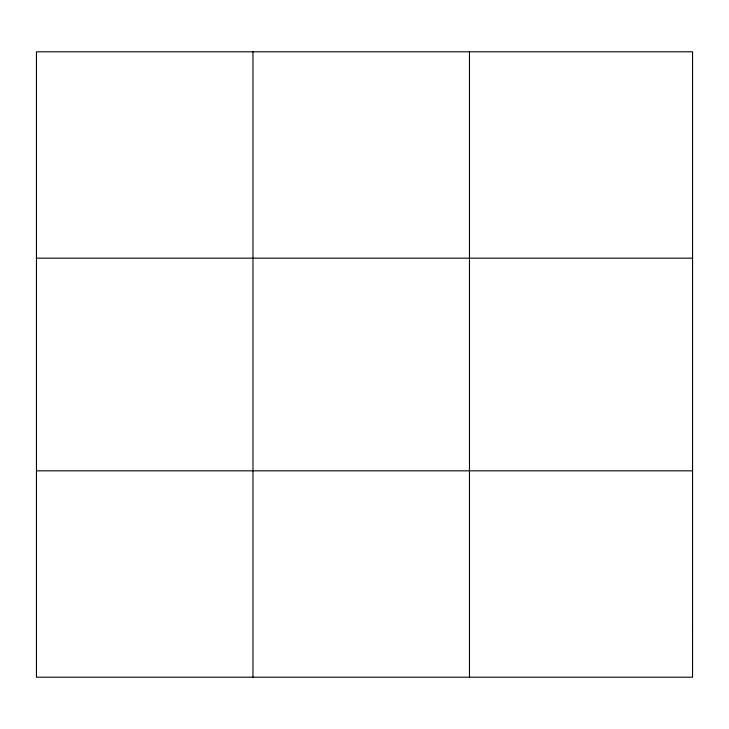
<?xml version="1.0" encoding="UTF-8"?>
<svg xmlns="http://www.w3.org/2000/svg" width="729" height="729" viewBox="0 0 729 729"><rect width="100%" height="100%" fill="white"/><g stroke="black" fill="none" stroke-linecap="round" stroke-linejoin="round"><path stroke-width="1.09" d="M252.963 677.205L252.963 51.795M469.476 677.205L469.476 51.795M36.45 258.175L692.55 258.175M36.45 470.825L692.55 470.825M692.55 625.61L692.55 677.205L36.45 677.205L36.45 51.795L692.55 51.795L692.55 625.61"/></g></svg>
